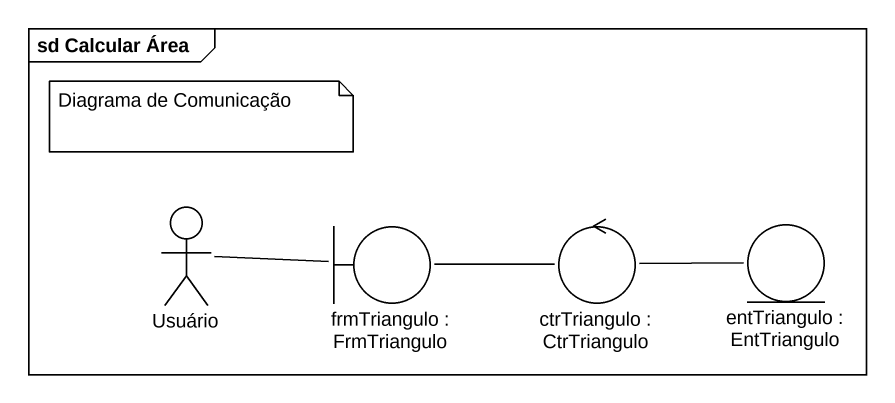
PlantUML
@startuml
mainframe sd Calcular Área
actor Usuário
boundary "frmTriangulo : FrmTriangulo" as frmTriangulo
control "ctrTriangulo : CtrTriangulo" as ctrTriangulo
entity "entTriangulo : EntTriangulo" as entTriangulo
Usuário -right- frmTriangulo
frmTriangulo -right- ctrTriangulo
ctrTriangulo -right- entTriangulo
note as N1
  Diagrama de Comunicação
end note
@enduml
